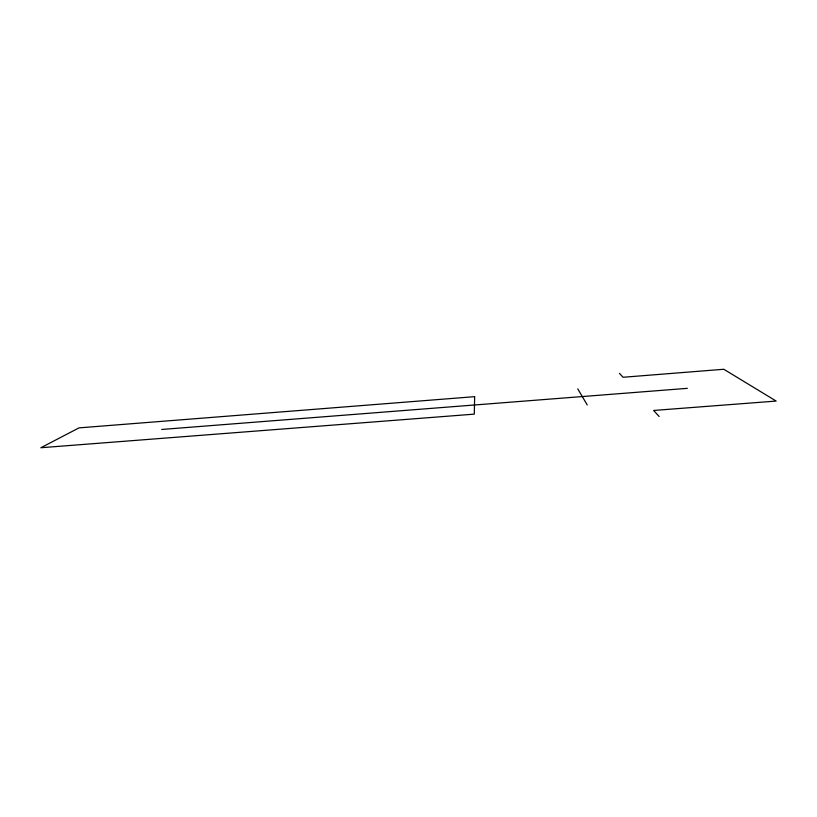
<?xml version="1.0" encoding="UTF-8"?>
<svg xmlns="http://www.w3.org/2000/svg" width="817" height="817" viewBox="0 0 817 817"><rect width="100%" height="100%" fill="white"/><g stroke="black" fill="none" stroke-linecap="round" stroke-linejoin="round"><path stroke-width="1.23" d="M161.674 429.466L687.332 388.341M619.48 373.369L623.065 377.27L723.831 369.264L776.15 401.065L653.61 410.461L659.176 416.517M577.762 388.861L587.249 404.977M474.657 396.664L474.289 414.137L40.85 447.736L79.014 427.873L474.657 396.664"/></g></svg>
